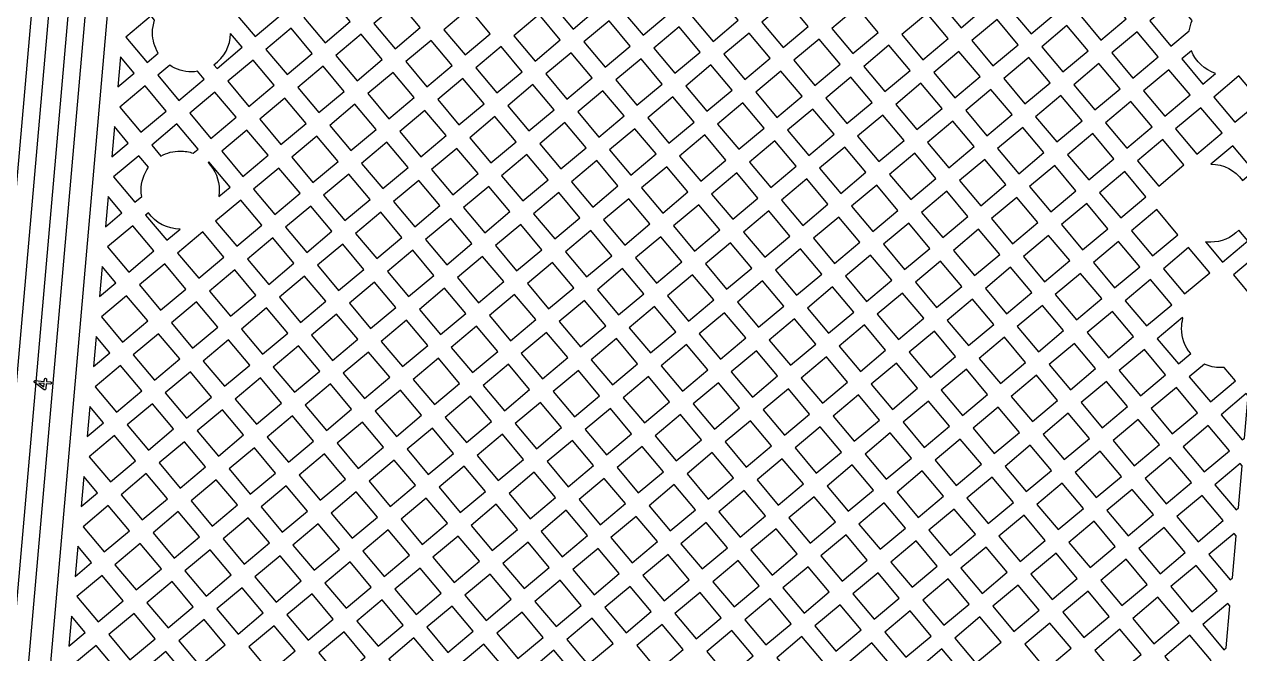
# Model space of a CAD drawing. Extents: x 592 to 965, y 89 to 353.
# Drawn here: x 666.39 to 671.92, y 194.38 to 197.25 of the extents above; entities that cross this region are included whole.
import ezdxf

# ---------------------------------------------------------------- set-up
doc = ezdxf.new("R2010")
doc.units = 0
doc.layers.add('bak_bak_ttr1-bcq8120', color=8, linetype='Continuous')
doc.layers.add('biaozhu1', color=4, linetype='Continuous')

msp = doc.modelspace()

# ---------------------------------------------------------------- linework, layer by layer
at = {"layer": 'bak_bak_ttr1-bcq8120'}
for p, q in [((666.8262, 197.1015), (666.8142, 196.9646)), ((666.7984, 196.7832), (666.7864, 196.6462)), ((666.7705, 196.4646), (666.7585, 196.3277)), ((666.7426, 196.146), (666.7306, 196.0091)), ((666.7148, 195.8276), (666.7028, 195.6908)), ((666.6869, 195.509), (666.6749, 195.3722)), ((666.659, 195.1906), (666.6471, 195.0537)), ((666.6312, 194.8721), (666.6192, 194.7353)), ((666.6033, 194.5535), (666.5913, 194.4168))]:
    msp.add_line(p, q, dxfattribs=at)
for points in [[(665.6854, 182.5168, -0.004507), (665.6327, 183.2064, -0.012092), (665.6326, 183.208), (665.6313, 183.2302, -0.008059), (665.5689, 184.466, -0.017028), (665.5688, 184.4685), (665.566, 184.5518, -0.011283), (665.5497, 186.2842), (665.5625, 186.9823), (665.6042, 187.9678), (667.4674, 209.2677, -0.197976), (667.6276, 209.5746), (667.6504, 209.5938, -0.200612), (667.9534, 209.6883), (669.5789, 209.5461, 0.198797), (670.2858, 209.7688), (670.8545, 210.2461, 0.060637), (670.9594, 210.3581, 0.136746), (671.0319, 210.5532), (671.0346, 210.5838, 0.188663), (670.9665, 210.8015)], [(671.2174, 210.7829, 0.19696), (671.11, 210.5712), (671.1076, 210.5439, -0.135952), (671.0202, 210.3122, -0.060599), (670.9026, 210.187), (670.3351, 209.7107, -0.198927), (669.5723, 209.4702), (667.9419, 209.6129, 0.196869), (667.6997, 209.5357), (667.6768, 209.5164, 0.199815), (667.543, 209.2584), (665.6751, 187.8844), (665.6386, 186.9781, -0.007099), (665.6364, 186.8123, -0.016446), (665.6364, 186.8099, 0.002652), (665.6277, 186.4044, -0.010648), (665.6276, 186.4031), (665.6258, 186.2805, 0.011283), (665.6422, 184.5515), (665.645, 184.4711, 0.008085), (665.7074, 183.2339, -0.011996), (665.7075, 183.2323), (665.7088, 183.2101, 0.004497), (665.7613, 182.5233, -0.014683)], [(665.8521, 182.3641, -0.034733), (665.7458, 187.67), (667.6289, 209.1964, -0.197109), (667.7388, 209.4093), (667.7824, 209.4548, -0.135335), (667.8652, 209.5043, -0.089473), (668.0766, 209.5231), (669.584, 209.3912, 0.069845), (669.956, 209.4106, 0.129172), (670.4823, 209.6597), (671.0775, 210.1591, 0.06532), (671.237, 210.3351, 0.195736), (671.2655, 210.5556)], [(671.4789, 210.4334, 0.200499), (671.3003, 210.2927, -0.065782), (671.1263, 210.1006), (670.5312, 209.6012, -0.129623), (669.9677, 209.3352, -0.070332), (669.5718, 209.3158), (668.0681, 209.4474, 0.08862), (667.8854, 209.4307, 0.134538), (667.8376, 209.4023), (667.7891, 209.352, 0.198344), (667.7049, 209.1897), (665.8218, 187.6646, 0.034712), (665.9278, 182.3726)], [(666.0289, 182.3856, -0.005971), (665.9586, 183.2917, -0.144521), (665.9633, 183.3127, -0.14277), (665.956, 183.3327, -0.028419), (665.9234, 187.6563, -0.019294), (665.9236, 187.6591), (667.7608, 208.6616, -0.117733)], [(667.2245, 196.6192, -0.197239), (667.2758, 196.4943, -0.042375), (667.2732, 196.4644)], [(667.097, 196.3165, -0.241542), (666.953, 196.3914), (666.9403, 196.3807)]]:
    msp.add_lwpolyline(points, format="xyb", dxfattribs=at)
for points in [[(668.7894, 197.3422), (668.8858, 197.2274), (669.0005, 197.3236), (668.9042, 197.4385)], [(669.1079, 197.3142), (669.2042, 197.1994), (669.3191, 197.2958), (669.2228, 197.4106)], [(670.555, 197.3482), (670.6513, 197.2334), (670.7661, 197.3297), (670.6697, 197.4445)], [(670.8735, 197.3203), (670.9698, 197.2054), (671.0846, 197.3017), (670.9882, 197.4166)], [(667.3424, 197.3083), (667.4387, 197.1936), (667.5534, 197.2898), (667.4571, 197.4045)], [(667.6608, 197.2804), (667.7571, 197.1656), (667.8719, 197.2619), (667.7756, 197.3768)], [(669.4265, 197.2864), (669.5227, 197.1717), (669.6375, 197.268), (669.5413, 197.3827)], [(669.7449, 197.2586), (669.8412, 197.1438), (669.956, 197.24), (669.8596, 197.3549)], [(671.192, 197.2924), (671.2883, 197.1775), (671.4033, 197.2739), (671.3069, 197.3888)], [(667.9793, 197.2525), (668.0757, 197.1377), (668.1905, 197.2341), (668.0942, 197.3489)], [(668.2979, 197.2247), (668.3941, 197.11), (668.5089, 197.2063), (668.4126, 197.321)], [(670.0633, 197.2306), (670.1596, 197.1159), (670.2745, 197.2123), (670.1782, 197.327)], [(670.3818, 197.2029), (670.4782, 197.0881), (670.5929, 197.1844), (670.4966, 197.2992)], [(668.6162, 197.1969), (668.7126, 197.082), (668.8274, 197.1784), (668.731, 197.2932)], [(668.9348, 197.169), (669.0311, 197.0541), (669.1459, 197.1504), (669.0495, 197.2653)], [(670.7003, 197.175), (670.7967, 197.0601), (670.9115, 197.1565), (670.8151, 197.2713)], [(671.0188, 197.1471), (671.1152, 197.0322), (671.23, 197.1285), (671.1336, 197.2434)], [(667.4876, 197.1352), (667.584, 197.0203), (667.6987, 197.1166), (667.6024, 197.2315)], [(667.8061, 197.1072), (667.9025, 196.9924), (668.0173, 197.0887), (667.9209, 197.2036)], [(669.2532, 197.141), (669.3495, 197.0263), (669.4644, 197.1227), (669.3681, 197.2374)], [(669.5717, 197.1133), (669.6681, 196.9985), (669.7829, 197.0948), (669.6865, 197.2096)], [(671.3373, 197.1191), (671.4336, 197.0044), (671.5485, 197.1009), (671.4522, 197.2156)], [(668.1246, 197.0793), (668.2209, 196.9646), (668.3358, 197.061), (668.2395, 197.1757)], [(668.4431, 197.0516), (668.5395, 196.9368), (668.6542, 197.033), (668.5579, 197.1479)], [(669.8902, 197.0854), (669.9865, 196.9707), (670.1012, 197.067), (670.005, 197.1817)], [(670.2086, 197.0576), (670.3049, 196.9427), (670.4198, 197.0391), (670.3234, 197.154)], [(667.3145, 196.9899), (667.4109, 196.8751), (667.5256, 196.9714), (667.4293, 197.0862)], [(668.7616, 197.0237), (668.8579, 196.9088), (668.9728, 197.0052), (668.8764, 197.12)], [(669.0801, 196.9958), (669.1764, 196.8811), (669.2911, 196.9773), (669.1949, 197.092)], [(670.5272, 197.0297), (670.6235, 196.9149), (670.7383, 197.0112), (670.6419, 197.126)], [(670.8457, 197.0018), (670.942, 196.8869), (671.0568, 196.9832), (670.9604, 197.0981)], [(667.633, 196.962), (667.7294, 196.8471), (667.8441, 196.9434), (667.7477, 197.0582)], [(667.9514, 196.934), (668.0477, 196.8193), (668.1625, 196.9156), (668.0663, 197.0304)], [(669.3985, 196.9679), (669.4948, 196.8531), (669.6097, 196.9495), (669.5133, 197.0643)], [(669.7171, 196.9401), (669.8133, 196.8254), (669.9281, 196.9217), (669.8319, 197.0364)], [(671.1642, 196.9739), (671.2604, 196.8592), (671.3752, 196.9555), (671.2789, 197.0702)], [(671.4825, 196.9461), (671.5789, 196.8312), (671.6938, 196.9276), (671.5975, 197.0425)], [(666.823, 196.8724), (666.9192, 196.7577), (667.0339, 196.8539), (666.9377, 196.9687)], [(668.2699, 196.9062), (668.3662, 196.7914), (668.4811, 196.8878), (668.3847, 197.0026)], [(668.5885, 196.8784), (668.6848, 196.7636), (668.7996, 196.8598), (668.7032, 196.9747)], [(670.0355, 196.9123), (670.1318, 196.7975), (670.2466, 196.8937), (670.1502, 197.0086)], [(670.3539, 196.8843), (670.4503, 196.7695), (670.5652, 196.8659), (670.4688, 196.9807)], [(671.8012, 196.9182), (671.8976, 196.8034), (672.0122, 196.8996), (671.9158, 197.0144)], [(667.1413, 196.8446), (667.2376, 196.7297), (667.3525, 196.8261), (667.2561, 196.9409)], [(667.4598, 196.8167), (667.5562, 196.7018), (667.671, 196.7981), (667.5746, 196.913)], [(668.9069, 196.8504), (669.0032, 196.7357), (669.118, 196.8321), (669.0217, 196.9468)], [(669.2254, 196.8227), (669.3217, 196.7078), (669.4365, 196.8041), (669.3401, 196.919)], [(670.6725, 196.8565), (670.7689, 196.7416), (670.8836, 196.8379), (670.7873, 196.9528)], [(670.991, 196.8286), (671.0873, 196.7139), (671.202, 196.8102), (671.1058, 196.9249)], [(667.7783, 196.7888), (667.8746, 196.674), (667.9893, 196.7703), (667.8931, 196.885)], [(668.0967, 196.7609), (668.1931, 196.6461), (668.3079, 196.7424), (668.2115, 196.8573)], [(669.5438, 196.7947), (669.6401, 196.68), (669.7549, 196.7764), (669.6587, 196.8911)], [(669.8623, 196.767), (669.9587, 196.6522), (670.0735, 196.7485), (669.9771, 196.8633)], [(671.3094, 196.8008), (671.4058, 196.6859), (671.5205, 196.7822), (671.4242, 196.8971)], [(671.6279, 196.7728), (671.7243, 196.658), (671.8392, 196.7544), (671.7428, 196.8693)], [(668.4152, 196.733), (668.5116, 196.6182), (668.6265, 196.7146), (668.5301, 196.8294)], [(668.7338, 196.7052), (668.8301, 196.5905), (668.9448, 196.6867), (668.8485, 196.8015)], [(670.1808, 196.7391), (670.2772, 196.6242), (670.3919, 196.7205), (670.2955, 196.8354)], [(670.4993, 196.7111), (670.5956, 196.5963), (670.7105, 196.6927), (670.6141, 196.8075)], [(667.2866, 196.6713), (667.383, 196.5565), (667.4978, 196.6529), (667.4015, 196.7677)], [(669.0522, 196.6774), (669.1485, 196.5625), (669.2634, 196.6588), (669.167, 196.7737)], [(669.3707, 196.6495), (669.467, 196.5347), (669.5817, 196.631), (669.4854, 196.7457)], [(670.8179, 196.6833), (670.9141, 196.5686), (671.0289, 196.6649), (670.9326, 196.7796)], [(671.1362, 196.6555), (671.2326, 196.5406), (671.3474, 196.6369), (671.251, 196.7518)], [(667.6052, 196.6435), (667.7014, 196.5288), (667.8162, 196.6251), (667.72, 196.7398)], [(667.9236, 196.6157), (668.0199, 196.5008), (668.1347, 196.5971), (668.0383, 196.7119)], [(669.689, 196.6216), (669.7854, 196.5068), (669.9003, 196.6032), (669.8039, 196.718)], [(670.0076, 196.5938), (670.104, 196.4789), (670.2188, 196.5753), (670.1224, 196.6901)], [(671.4548, 196.6276), (671.5511, 196.5127), (671.6659, 196.609), (671.5695, 196.7239)], [(668.242, 196.5877), (668.3384, 196.4729), (668.4532, 196.5692), (668.3568, 196.684)], [(668.5606, 196.5598), (668.6568, 196.4451), (668.7717, 196.5415), (668.6754, 196.6562)], [(670.3262, 196.5659), (670.4225, 196.451), (670.5373, 196.5473), (670.4409, 196.6621)], [(670.6446, 196.5379), (670.7409, 196.4232), (670.8557, 196.5196), (670.7595, 196.6343)], [(667.432, 196.4981), (667.5282, 196.3834), (667.6431, 196.4798), (667.5468, 196.5945)], [(668.879, 196.5321), (668.9754, 196.4172), (669.0902, 196.5135), (668.9938, 196.6284)], [(669.1975, 196.5041), (669.2938, 196.3894), (669.4086, 196.4858), (669.3123, 196.6005)], [(670.9631, 196.5102), (671.0595, 196.3953), (671.1742, 196.4916), (671.0779, 196.6065)], [(671.2816, 196.4822), (671.378, 196.3674), (671.4927, 196.4637), (671.3964, 196.5786)], [(667.7504, 196.4704), (667.8468, 196.3555), (667.9616, 196.4518), (667.8652, 196.5667)], [(668.0689, 196.4424), (668.1653, 196.3276), (668.28, 196.4239), (668.1837, 196.5387)], [(669.5159, 196.4764), (669.6123, 196.3615), (669.727, 196.4578), (669.6307, 196.5726)], [(669.8344, 196.4484), (669.9308, 196.3336), (670.0456, 196.43), (669.9493, 196.5448)], [(668.3874, 196.4145), (668.4836, 196.2998), (668.5984, 196.3961), (668.5022, 196.5108)], [(668.7058, 196.3867), (668.8022, 196.2719), (668.917, 196.3683), (668.8207, 196.4831)], [(670.153, 196.4206), (670.2494, 196.3057), (670.3642, 196.402), (670.2678, 196.5169)], [(670.4715, 196.3926), (670.5678, 196.2779), (670.6825, 196.3742), (670.5862, 196.4889)], [(667.2589, 196.3529), (667.3551, 196.2382), (667.4699, 196.3344), (667.3736, 196.4491)], [(667.5772, 196.325), (667.6736, 196.2102), (667.7884, 196.3066), (667.6921, 196.4214)], [(669.0244, 196.3589), (669.1207, 196.2442), (669.2354, 196.3404), (669.1391, 196.4551)], [(669.3427, 196.331), (669.4391, 196.2162), (669.5539, 196.3126), (669.4576, 196.4274)], [(670.7898, 196.3648), (670.8862, 196.25), (671.0011, 196.3464), (670.9047, 196.4612)], [(671.1084, 196.337), (671.2048, 196.2221), (671.3196, 196.3184), (671.2232, 196.4333)], [(667.8958, 196.2972), (667.9921, 196.1823), (668.1069, 196.2786), (668.0105, 196.3935)], [(668.2143, 196.2692), (668.3105, 196.1545), (668.4253, 196.2508), (668.329, 196.3655)], [(669.6613, 196.3032), (669.7577, 196.1883), (669.8724, 196.2846), (669.776, 196.3994)], [(669.9797, 196.2752), (670.0761, 196.1603), (670.191, 196.2567), (670.0946, 196.3716)], [(671.4269, 196.309), (671.5232, 196.1943), (671.638, 196.2906), (671.5417, 196.4054)], [(666.7671, 196.2354), (666.8634, 196.1205), (666.9783, 196.2169), (666.8819, 196.3318)], [(667.0856, 196.2075), (667.1819, 196.0928), (667.2968, 196.1892), (667.2005, 196.3039)], [(668.5326, 196.2414), (668.629, 196.1266), (668.7438, 196.2229), (668.6474, 196.3377)], [(668.8512, 196.2135), (668.9474, 196.0988), (669.0623, 196.1952), (668.966, 196.3099)], [(670.2983, 196.2473), (670.3946, 196.1326), (670.5094, 196.229), (670.4131, 196.3437)], [(670.6167, 196.2196), (670.7131, 196.1047), (670.8278, 196.201), (670.7315, 196.3158)], [(667.4041, 196.1798), (667.5005, 196.065), (667.6152, 196.1612), (667.5188, 196.2761)], [(667.7226, 196.1518), (667.8189, 196.037), (667.9338, 196.1333), (667.8374, 196.2482)], [(669.1696, 196.1858), (669.266, 196.0709), (669.3807, 196.1672), (669.2844, 196.2821)], [(669.4881, 196.1578), (669.5845, 196.043), (669.6993, 196.1393), (669.6029, 196.2542)], [(670.9352, 196.1916), (671.0316, 196.0768), (671.1464, 196.1731), (671.0501, 196.288)], [(671.2538, 196.1638), (671.35, 196.049), (671.4648, 196.1453), (671.3686, 196.2601)], [(668.0411, 196.1239), (668.1374, 196.0092), (668.2521, 196.1055), (668.1559, 196.2202)], [(668.3595, 196.0961), (668.4559, 195.9813), (668.5706, 196.0776), (668.4742, 196.1924)], [(669.8066, 196.1299), (669.903, 196.0151), (670.0177, 196.1114), (669.9214, 196.2262)], [(670.1251, 196.102), (670.2213, 195.9873), (670.3362, 196.0837), (670.24, 196.1984)], [(671.5722, 196.1359), (671.6685, 196.0211), (671.7833, 196.1174), (671.687, 196.2323)], [(671.8907, 196.108), (671.987, 195.9932), (671.9975, 196.002), (672.0143, 196.1938), (672.0054, 196.2043)], [(666.9124, 196.0622), (667.0087, 195.9475), (667.1235, 196.0438), (667.0273, 196.1585)], [(668.678, 196.0682), (668.7742, 195.9535), (668.889, 196.0498), (668.7928, 196.1645)], [(668.9964, 196.0404), (669.0928, 195.9256), (669.2076, 196.022), (669.1113, 196.1368)], [(670.4436, 196.0743), (670.5399, 195.9594), (670.6547, 196.0557), (670.5584, 196.1706)], [(670.7621, 196.0463), (670.8585, 195.9315), (670.9732, 196.0278), (670.8768, 196.1426)], [(667.2309, 196.0344), (667.3273, 195.9196), (667.4421, 196.016), (667.3457, 196.1308)], [(667.5495, 196.0066), (667.6458, 195.8917), (667.7605, 195.988), (667.6642, 196.1028)], [(669.315, 196.0126), (669.4114, 195.8977), (669.5261, 195.994), (669.4297, 196.1088)], [(669.6334, 195.9846), (669.7298, 195.8698), (669.8446, 195.9661), (669.7483, 196.081)], [(671.0805, 196.0184), (671.1768, 195.9037), (671.2917, 196.0001), (671.1954, 196.1148)], [(671.399, 195.9907), (671.4954, 195.8758), (671.6102, 195.9721), (671.5138, 196.087)], [(667.8679, 195.9786), (667.9642, 195.8639), (668.079, 195.9603), (667.9828, 196.075)], [(668.1864, 195.9509), (668.2827, 195.836), (668.3975, 195.9323), (668.3011, 196.0472)], [(669.952, 195.9567), (670.0482, 195.842), (670.163, 195.9383), (670.0667, 196.053)], [(670.2703, 195.9289), (670.3667, 195.814), (670.4816, 195.9104), (670.3852, 196.0253)], [(666.7393, 195.9169), (666.8355, 195.8022), (666.9503, 195.8985), (666.8541, 196.0132)], [(667.0577, 195.8891), (667.154, 195.7742), (667.2689, 195.8706), (667.1725, 195.9855)], [(668.5049, 195.9229), (668.6011, 195.8082), (668.7158, 195.9045), (668.6196, 196.0192)], [(668.8232, 195.8951), (668.9196, 195.7803), (669.0344, 195.8766), (668.938, 195.9914)], [(670.5889, 195.901), (670.6853, 195.7862), (670.8001, 195.8825), (670.7037, 195.9974)], [(667.3762, 195.8612), (667.4726, 195.7464), (667.5875, 195.8428), (667.4911, 195.9576)], [(667.6948, 195.8334), (667.7911, 195.7187), (667.9058, 195.8149), (667.8095, 195.9296)], [(669.1417, 195.8672), (669.2381, 195.7524), (669.353, 195.8487), (669.2566, 195.9636)], [(669.4603, 195.8393), (669.5567, 195.7245), (669.6714, 195.8208), (669.5751, 195.9356)], [(670.9074, 195.8731), (671.0037, 195.7584), (671.1184, 195.8547), (671.0222, 195.9694)], [(671.2258, 195.8453), (671.3222, 195.7304), (671.437, 195.8268), (671.3407, 195.9417)], [(668.0131, 195.8055), (668.1095, 195.6907), (668.2244, 195.787), (668.128, 195.9019)], [(668.3317, 195.7776), (668.428, 195.6629), (668.5427, 195.7592), (668.4465, 195.8739)], [(669.7788, 195.8114), (669.875, 195.6967), (669.9899, 195.793), (669.8936, 195.9077)], [(670.0972, 195.7836), (670.1936, 195.6688), (670.3083, 195.7651), (670.2119, 195.8799)], [(666.8845, 195.7438), (666.9809, 195.629), (667.0957, 195.7253), (666.9993, 195.8401)], [(667.203, 195.7159), (667.2994, 195.601), (667.4142, 195.6974), (667.3179, 195.8122)], [(668.6501, 195.7498), (668.7465, 195.635), (668.8612, 195.7313), (668.7648, 195.8461)], [(668.9685, 195.7219), (669.0649, 195.607), (669.1797, 195.7034), (669.0834, 195.8182)], [(670.4157, 195.7557), (670.512, 195.6408), (670.6269, 195.7372), (670.5305, 195.8521)], [(670.7343, 195.7278), (670.8305, 195.6131), (670.9453, 195.7094), (670.8491, 195.8241)], [(667.5216, 195.688), (667.6178, 195.5733), (667.7327, 195.6697), (667.6364, 195.7844)], [(667.8401, 195.6603), (667.9364, 195.5454), (668.0511, 195.6417), (667.9548, 195.7565)], [(669.2871, 195.694), (669.3835, 195.5791), (669.4983, 195.6755), (669.402, 195.7904)], [(669.6057, 195.6661), (669.7019, 195.5514), (669.8167, 195.6477), (669.7204, 195.7624)], [(671.0527, 195.7), (671.149, 195.5852), (671.2638, 195.6815), (671.1674, 195.7963)], [(671.3711, 195.6721), (671.4675, 195.5572), (671.5824, 195.6536), (671.486, 195.7685)], [(666.7113, 195.5985), (666.8077, 195.4836), (666.9225, 195.58), (666.8261, 195.6948)], [(668.1585, 195.6323), (668.2547, 195.5176), (668.3696, 195.6139), (668.2733, 195.7287)], [(668.4769, 195.6046), (668.5733, 195.4897), (668.6881, 195.586), (668.5917, 195.7009)], [(669.924, 195.6383), (670.0204, 195.5235), (670.1352, 195.6198), (670.0388, 195.7347)], [(670.2426, 195.6104), (670.3389, 195.4956), (670.4537, 195.5918), (670.3573, 195.7067)], [(667.0299, 195.5706), (667.1262, 195.4557), (667.241, 195.552), (667.1446, 195.6669)], [(667.3484, 195.5426), (667.4446, 195.4279), (667.5595, 195.5243), (667.4632, 195.639)], [(668.7954, 195.5766), (668.8918, 195.4618), (669.0065, 195.558), (668.9102, 195.6729)], [(669.1139, 195.5487), (669.2103, 195.4338), (669.3251, 195.5302), (669.2287, 195.645)], [(670.561, 195.5824), (670.6573, 195.4677), (670.7722, 195.5641), (670.6759, 195.6788)], [(670.8795, 195.5547), (670.9759, 195.4399), (671.0907, 195.5362), (670.9943, 195.6511)], [(667.6668, 195.5149), (667.7632, 195.4001), (667.8781, 195.4964), (667.7817, 195.6113)], [(667.9854, 195.4871), (668.0817, 195.3723), (668.1964, 195.4686), (668.1001, 195.5833)], [(669.4324, 195.5208), (669.5287, 195.4061), (669.6436, 195.5024), (669.5473, 195.6171)], [(669.7509, 195.4931), (669.8473, 195.3782), (669.962, 195.4745), (669.8656, 195.5893)], [(671.198, 195.5268), (671.2944, 195.412), (671.4091, 195.5083), (671.3128, 195.6231)], [(671.5165, 195.4989), (671.6127, 195.3841), (671.7276, 195.4805), (671.6314, 195.5953)], [(668.3037, 195.4592), (668.4001, 195.3444), (668.5149, 195.4407), (668.4186, 195.5556)], [(668.6223, 195.4313), (668.7187, 195.3165), (668.8334, 195.4128), (668.7371, 195.5276)], [(670.0694, 195.4651), (670.1657, 195.3502), (670.2806, 195.4466), (670.1842, 195.5614)], [(670.3879, 195.4372), (670.4842, 195.3225), (670.5989, 195.4188), (670.5026, 195.5335)], [(671.835, 195.4711), (671.9313, 195.3563), (671.9418, 195.3651), (671.9586, 195.5569), (671.9497, 195.5674)], [(666.8567, 195.4252), (666.953, 195.3104), (667.0679, 195.4068), (666.9715, 195.5216)], [(667.1752, 195.3974), (667.2715, 195.2827), (667.3862, 195.379), (667.29, 195.4937)], [(668.9408, 195.4034), (669.0372, 195.2886), (669.1519, 195.3848), (669.0555, 195.4997)], [(670.7063, 195.4094), (670.8026, 195.2945), (670.9175, 195.3909), (670.8211, 195.5058)], [(671.0249, 195.3815), (671.1212, 195.2667), (671.236, 195.363), (671.1396, 195.4778)], [(667.4936, 195.3696), (667.59, 195.2547), (667.7048, 195.3511), (667.6084, 195.4659)], [(667.8122, 195.3417), (667.9084, 195.227), (668.0233, 195.3234), (667.927, 195.4381)], [(669.2592, 195.3754), (669.3555, 195.2607), (669.4703, 195.3571), (669.3741, 195.4718)], [(669.5777, 195.3477), (669.674, 195.2328), (669.7889, 195.3292), (669.6925, 195.4441)], [(671.3434, 195.3536), (671.4396, 195.2389), (671.5544, 195.3352), (671.4581, 195.4499)], [(671.6617, 195.3258), (671.7581, 195.2109), (671.873, 195.3073), (671.7766, 195.4222)], [(666.6835, 195.28), (666.7799, 195.1651), (666.8946, 195.2614), (666.7983, 195.3762)], [(668.1306, 195.314), (668.227, 195.1991), (668.3417, 195.2954), (668.2454, 195.4102)], [(668.4491, 195.286), (668.5454, 195.1711), (668.6603, 195.2675), (668.5639, 195.3824)], [(669.8963, 195.3198), (669.9926, 195.205), (670.1074, 195.3013), (670.011, 195.4161)], [(670.2147, 195.2919), (670.311, 195.1772), (670.4258, 195.2735), (670.3295, 195.3882)], [(667.002, 195.252), (667.0983, 195.1373), (667.2131, 195.2337), (667.1168, 195.3484)], [(667.3205, 195.2243), (667.4168, 195.1094), (667.5316, 195.2057), (667.4352, 195.3206)], [(668.7676, 195.2581), (668.864, 195.1433), (668.9788, 195.2396), (668.8824, 195.3544)], [(669.0861, 195.2302), (669.1824, 195.1155), (669.2971, 195.2117), (669.2009, 195.3265)], [(670.5331, 195.2641), (670.6295, 195.1493), (670.7443, 195.2455), (670.6479, 195.3604)], [(670.8516, 195.2361), (670.948, 195.1213), (671.0628, 195.2177), (670.9665, 195.3325)], [(667.6389, 195.1963), (667.7352, 195.0816), (667.85, 195.178), (667.7538, 195.2927)], [(667.9574, 195.1686), (668.0538, 195.0538), (668.1686, 195.1501), (668.0723, 195.265)], [(669.4045, 195.2024), (669.5008, 195.0875), (669.6157, 195.1838), (669.5193, 195.2987)], [(669.723, 195.1745), (669.8194, 195.0596), (669.9343, 195.156), (669.8379, 195.2708)], [(671.1702, 195.2083), (671.2665, 195.0936), (671.3812, 195.1899), (671.285, 195.3046)], [(671.4886, 195.1805), (671.585, 195.0657), (671.6997, 195.1619), (671.6033, 195.2768)], [(666.8289, 195.1067), (666.9251, 194.992), (667.0399, 195.0883), (666.9436, 195.203)], [(668.276, 195.1408), (668.3724, 195.0259), (668.4871, 195.1222), (668.3907, 195.237)], [(668.5944, 195.1128), (668.6908, 194.9979), (668.8056, 195.0943), (668.7093, 195.2091)], [(670.0416, 195.1466), (670.1379, 195.0319), (670.2526, 195.1282), (670.1563, 195.2429)], [(670.36, 195.1188), (670.4563, 195.0039), (670.5711, 195.1003), (670.4748, 195.2151)], [(671.8071, 195.1526), (671.9033, 195.0379), (671.9139, 195.0468), (671.9307, 195.2385), (671.9219, 195.2489)], [(667.1472, 195.0789), (667.2436, 194.9641), (667.3585, 195.0604), (667.2621, 195.1753)], [(667.4658, 195.0511), (667.5621, 194.9363), (667.6768, 195.0326), (667.5806, 195.1474)], [(668.913, 195.0849), (669.0092, 194.9702), (669.124, 195.0665), (669.0278, 195.1812)], [(669.2314, 195.0571), (669.3277, 194.9422), (669.4425, 195.0385), (669.3461, 195.1534)], [(670.6785, 195.0909), (670.7749, 194.976), (670.8896, 195.0723), (670.7932, 195.1872)], [(670.997, 195.0629), (671.0932, 194.9482), (671.2081, 195.0446), (671.1118, 195.1593)], [(667.7842, 195.0233), (667.8805, 194.9084), (667.9954, 195.0048), (667.899, 195.1196)], [(668.1027, 194.9954), (668.1991, 194.8805), (668.314, 194.9769), (668.2176, 195.0918)], [(669.5498, 195.0291), (669.6462, 194.9143), (669.761, 195.0106), (669.6646, 195.1255)], [(669.8684, 195.0012), (669.9646, 194.8865), (670.0795, 194.9829), (669.9832, 195.0976)], [(671.3154, 195.0352), (671.4118, 194.9204), (671.5266, 195.0167), (671.4302, 195.1315)], [(671.634, 195.0073), (671.7302, 194.8926), (671.8449, 194.9889), (671.7487, 195.1036)], [(666.6557, 194.9614), (666.7519, 194.8467), (666.8667, 194.943), (666.7705, 195.0578)], [(666.9741, 194.9337), (667.0705, 194.8188), (667.1852, 194.9151), (667.0889, 195.03)], [(668.4213, 194.9675), (668.5177, 194.8527), (668.6324, 194.9489), (668.5361, 195.0638)], [(668.7398, 194.9395), (668.836, 194.8248), (668.9509, 194.9212), (668.8546, 195.0359)], [(670.1868, 194.9735), (670.2832, 194.8587), (670.398, 194.955), (670.3016, 195.0698)], [(670.5053, 194.9456), (670.6017, 194.8307), (670.7165, 194.9271), (670.6201, 195.0419)], [(667.2926, 194.9057), (667.3888, 194.791), (667.5037, 194.8874), (667.4074, 195.0021)], [(667.611, 194.878), (667.7074, 194.7631), (667.8222, 194.8594), (667.7258, 194.9743)], [(669.0582, 194.9118), (669.1546, 194.797), (669.2694, 194.8933), (669.173, 195.0081)], [(669.3767, 194.8839), (669.4731, 194.769), (669.5878, 194.8653), (669.4915, 194.9801)], [(670.8238, 194.9177), (670.9201, 194.803), (671.0348, 194.8992), (670.9386, 195.0139)], [(671.1422, 194.8898), (671.2386, 194.775), (671.3534, 194.8714), (671.2571, 194.9862)], [(667.9295, 194.85), (668.0259, 194.7352), (668.1407, 194.8316), (668.0444, 194.9464)], [(669.6952, 194.8559), (669.7914, 194.7412), (669.9062, 194.8375), (669.81, 194.9523)], [(670.0136, 194.8282), (670.11, 194.7133), (670.2248, 194.8097), (670.1285, 194.9245)], [(671.4608, 194.862), (671.557, 194.7473), (671.6718, 194.8436), (671.5756, 194.9583)], [(671.7792, 194.8342), (671.8756, 194.7194), (671.8861, 194.7282), (671.9028, 194.9199), (671.8939, 194.9305)], [(666.8009, 194.7884), (666.8973, 194.6735), (667.0121, 194.7698), (666.9157, 194.8847)], [(668.2481, 194.8222), (668.3445, 194.7073), (668.4593, 194.8037), (668.363, 194.9186)], [(668.5667, 194.7943), (668.6629, 194.6796), (668.7776, 194.7759), (668.6814, 194.8906)], [(670.3322, 194.8003), (670.4286, 194.6855), (670.5433, 194.7817), (670.4469, 194.8966)], [(670.6507, 194.7723), (670.7469, 194.6576), (670.8617, 194.754), (670.7655, 194.8687)], [(667.1194, 194.7604), (667.2157, 194.6457), (667.3305, 194.742), (667.2342, 194.8567)], [(667.4378, 194.7326), (667.5342, 194.6178), (667.649, 194.7141), (667.5527, 194.829)], [(668.885, 194.7665), (668.9814, 194.6516), (669.0962, 194.748), (668.9998, 194.8628)], [(669.2036, 194.7386), (669.2999, 194.6237), (669.4147, 194.72), (669.3183, 194.8349)], [(670.9691, 194.7446), (671.0654, 194.6297), (671.1802, 194.726), (671.0838, 194.8409)], [(671.2875, 194.7166), (671.3838, 194.6019), (671.4987, 194.6983), (671.4024, 194.813)], [(667.7564, 194.7048), (667.8528, 194.5899), (667.9675, 194.6862), (667.8711, 194.8011)], [(668.0749, 194.6768), (668.1712, 194.562), (668.2861, 194.6583), (668.1897, 194.7732)], [(669.5221, 194.7107), (669.6183, 194.5959), (669.7331, 194.6922), (669.6368, 194.8069)], [(669.8404, 194.6828), (669.9368, 194.568), (670.0516, 194.6643), (669.9552, 194.7792)], [(671.606, 194.6889), (671.7024, 194.5741), (671.8172, 194.6704), (671.7208, 194.7852)], [(666.6277, 194.643), (666.7241, 194.5282), (666.8389, 194.6245), (666.7426, 194.7394)], [(666.9463, 194.6151), (667.0425, 194.5004), (667.1573, 194.5967), (667.0611, 194.7114)], [(668.3934, 194.6489), (668.4897, 194.5342), (668.6046, 194.6306), (668.5083, 194.7453)], [(668.7119, 194.6212), (668.8083, 194.5064), (668.923, 194.6026), (668.8266, 194.7175)], [(670.159, 194.6549), (670.2553, 194.5401), (670.3702, 194.6365), (670.2738, 194.7513)], [(670.4775, 194.6271), (670.5738, 194.5124), (670.6885, 194.6087), (670.5923, 194.7234)], [(667.2647, 194.5873), (667.361, 194.4725), (667.4758, 194.5688), (667.3794, 194.6836)], [(667.5832, 194.5594), (667.6795, 194.4446), (667.7944, 194.5409), (667.698, 194.6558)], [(669.0304, 194.5932), (669.1267, 194.4784), (669.2416, 194.5748), (669.1452, 194.6896)], [(669.3489, 194.5654), (669.4452, 194.4507), (669.5599, 194.547), (669.4637, 194.6617)], [(670.7959, 194.5993), (670.8923, 194.4844), (671.0071, 194.5808), (670.9107, 194.6956)], [(671.1144, 194.5714), (671.2107, 194.4567), (671.3254, 194.5529), (671.2292, 194.6676)], [(667.9017, 194.5315), (667.9981, 194.4167), (668.1129, 194.513), (668.0165, 194.6278)], [(668.2202, 194.5036), (668.3165, 194.3889), (668.4313, 194.4853), (668.3351, 194.6)], [(669.6673, 194.5376), (669.7637, 194.4227), (669.8784, 194.519), (669.782, 194.6338)], [(669.9858, 194.5096), (670.0821, 194.3948), (670.1969, 194.4911), (670.1006, 194.606)], [(671.4328, 194.5435), (671.5291, 194.4287), (671.644, 194.5251), (671.5476, 194.6399)], [(671.7514, 194.5157), (671.8477, 194.4008), (671.8582, 194.4096), (671.875, 194.6015), (671.8662, 194.612)], [(666.7731, 194.4698), (666.8693, 194.3551), (666.9842, 194.4514), (666.8879, 194.5661)], [(667.0915, 194.442), (667.1879, 194.3272), (667.3027, 194.4235), (667.2063, 194.5384)], [(668.5387, 194.4759), (668.635, 194.361), (668.7499, 194.4574), (668.6535, 194.5723)], [(668.8573, 194.448), (668.9536, 194.3332), (669.0683, 194.4294), (668.972, 194.5443)], [(670.3043, 194.4817), (670.4005, 194.367), (670.5154, 194.4634), (670.4192, 194.5781)], [(670.6228, 194.454), (670.7191, 194.3392), (670.8339, 194.4354), (670.7375, 194.5503)], [(667.41, 194.4141), (667.5064, 194.2993), (667.6212, 194.3956), (667.5248, 194.5104)], [(667.7285, 194.3862), (667.8249, 194.2713), (667.9397, 194.3677), (667.8434, 194.4826)], [(669.1757, 194.42), (669.272, 194.3053), (669.3868, 194.4017), (669.2905, 194.5164)], [(669.4942, 194.3923), (669.5905, 194.2774), (669.7053, 194.3737), (669.6089, 194.4886)], [(670.9412, 194.426), (671.0375, 194.3113), (671.1523, 194.4077), (671.0561, 194.5224)], [(671.2597, 194.3983), (671.356, 194.2834), (671.4708, 194.3797), (671.3744, 194.4946)], [(668.0471, 194.3583), (668.1433, 194.2436), (668.2581, 194.3399), (668.1618, 194.4546)], [(668.3655, 194.3305), (668.4618, 194.2157), (668.5767, 194.312), (668.4803, 194.4269)], [(669.8126, 194.3643), (669.909, 194.2495), (670.0237, 194.3458), (669.9274, 194.4606)], [(670.1311, 194.3364), (670.2274, 194.2217), (670.3422, 194.318), (670.2459, 194.4327)], [(671.5781, 194.3703), (671.6745, 194.2555), (671.7894, 194.3519), (671.693, 194.4667)], [(666.5999, 194.3244), (666.6961, 194.2097), (666.8109, 194.3061), (666.7147, 194.4208)], [(666.9183, 194.2967), (667.0147, 194.1819), (667.1295, 194.2782), (667.0331, 194.3931)], [(668.684, 194.3026), (668.7804, 194.1878), (668.8953, 194.2842), (668.7989, 194.399)], [(670.4495, 194.3086), (670.5459, 194.1938), (670.6608, 194.2902), (670.5644, 194.405)]]:
    msp.add_lwpolyline(points, close=True, dxfattribs=at)
for points in [[(671.5106, 197.2646), (671.6069, 197.1499), (671.69, 197.2196, -0.069801), (671.7039, 197.267), (671.6252, 197.3607)], [(666.8507, 197.1909), (666.9471, 197.076), (666.9977, 197.1185, -0.137344), (666.9718, 197.2108, -0.082641), (666.9814, 197.2683), (666.9655, 197.2872)], [(671.6558, 197.0915), (671.7522, 196.9766), (671.8098, 197.025, -0.22271), (671.7003, 197.1288)], [(666.996, 197.0176), (667.0923, 196.9029), (667.2071, 196.9993), (667.1771, 197.0351, -0.038879), (667.1496, 197.033, -0.149141), (667.0504, 197.0632)], [(666.9682, 196.6993), (667.0104, 196.649, -0.129531), (667.098, 196.6721, -0.08484), (667.157, 196.662), (667.1793, 196.6807), (667.0829, 196.7956)], [(671.7887, 196.6126, -0.241143), (671.9325, 196.5378), (671.9844, 196.5813), (671.8882, 196.6961)], [(666.795, 196.554), (666.8913, 196.4391), (666.9226, 196.4653, -0.041076), (666.9202, 196.4943, -0.157168), (666.9536, 196.5981), (666.9098, 196.6503)], [(671.7644, 196.2585), (671.8417, 196.1664), (671.9565, 196.2627), (671.9155, 196.3115, -0.20378), (671.7875, 196.257, -0.032689)], [(671.5444, 195.8174), (671.6407, 195.7026), (671.6966, 195.7495, -0.176308), (671.6551, 195.8638, -0.067352), (671.6615, 195.911), (671.6591, 195.9137)], [(671.6897, 195.6442), (671.786, 195.5295), (671.9007, 195.6258), (671.8496, 195.6868, -0.023719), (671.8329, 195.686, -0.10793), (671.7588, 195.7022)]]:
    msp.add_lwpolyline(points, format="xyb", close=True, dxfattribs=at)
for points in [[(667.2515, 197.065), (667.2655, 197.0483), (667.3803, 197.1446), (667.3274, 197.2076)], [(666.8142, 196.9646), (666.8887, 197.027), (666.8262, 197.1015)], [(666.7864, 196.6462), (666.8608, 196.7087), (666.7984, 196.7832)], [(667.2732, 196.4644), (667.3246, 196.5075), (667.2283, 196.6224), (667.2245, 196.6192)], [(666.7585, 196.3277), (666.8329, 196.3901), (666.7705, 196.4646)], [(666.9403, 196.3807), (667.0367, 196.2659), (667.097, 196.3165)], [(666.7306, 196.0091), (666.8051, 196.0716), (666.7426, 196.146)], [(666.7028, 195.6908), (666.7772, 195.7532), (666.7148, 195.8276)], [(666.6749, 195.3722), (666.7493, 195.4346), (666.6869, 195.509)], [(666.6471, 195.0537), (666.7215, 195.1161), (666.659, 195.1906)], [(666.6192, 194.7353), (666.6936, 194.7977), (666.6312, 194.8721)], [(666.5913, 194.4168), (666.6657, 194.4792), (666.6033, 194.5535)]]:
    msp.add_lwpolyline(points, dxfattribs=at)
msp.add_arc((667.1496, 197.2108), 0.1778, 304.942, 358.9781, dxfattribs=at)
at = {"layer": 'biaozhu1'}
msp.add_line((666.4544, 195.6155), (666.477, 195.5988), dxfattribs=at)
msp.add_lwpolyline([(666.4342, 195.618, -0.763722), (666.4377, 195.627), (666.4791, 195.6233), (666.4799, 195.6326, -1), (666.4899, 195.6317), (666.4891, 195.6225), (666.5073, 195.6209, -1), (666.5065, 195.6109), (666.4882, 195.6125), (666.4861, 195.5891, -0.591841), (666.4782, 195.5854)], format="xyb", close=True, dxfattribs=at)
msp.add_lwpolyline([(666.477, 195.5988), (666.4782, 195.6134), (666.4544, 195.6155)], dxfattribs=at)

doc.saveas('drawing.dxf')
